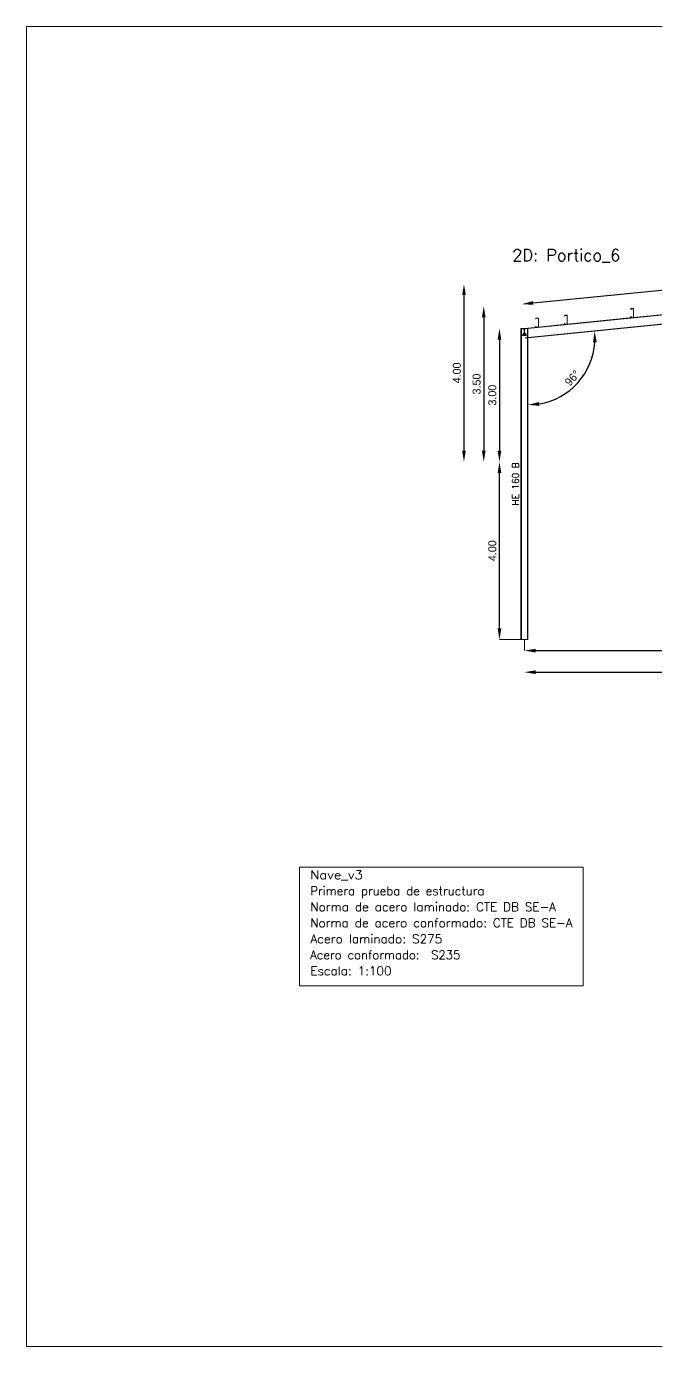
# Model space of a CAD drawing. Header units: millimetres. Extents: x 0 to 149, y -64 to 103.
# Drawn here: x 0 to 14.15, y 25.66 to 55.36 of the extents above; entities that cross this region are included whole.
import ezdxf
from ezdxf.enums import TextEntityAlignment as Align

# ---------------------------------------------------------------- set-up
doc = ezdxf.new("R2010")
doc.units = ezdxf.units.MM
for name, color, linetype, lineweight in [('BARRAS_DE_ACERO', 7, 'Continuous', 9), ('COTAS', 13, 'Continuous', 9), ('RECUAD_LIMITES', 2, 'Continuous', 0), ('REFERENCIA_DE_LAS_BARRAS', 2, 'Continuous', 9), ('TABLAS', 1, 'Continuous', 9), ('TITULOS', 9, 'Continuous', 0)]:
    doc.layers.add(name, color=color, linetype=linetype, lineweight=lineweight)
doc.styles.add('CYPETXT', font='romans__.ttf', dxfattribs={"height": 0.2})
doc.styles.add('RomanS', font='')
doc.styles.get('RomanS').set_extended_font_data('Porsche')
doc.dimstyles.new('100-color', dxfattribs={"dimtxt": 0.18, "dimasz": 0.25, "dimexe": 0, "dimexo": 0.5, "dimgap": 0.07, "dimtad": 1, "dimzin": 4, "dimdsep": 46, "dimtxsty": 'RomanS', "dimcen": 0.1, "dimse1": 1, "dimse2": 1, "dimadec": 0, "dimazin": 0, "dimtfac": 1, "dimtix": 1, "dimtmove": 2, "dimatfit": 3, "dimfxl": 1, "dimtvp": 1.058824, "dimtolj": 1, "dimtzin": 1, "dimarcsym": 0})

# ---------------------------------------------------------------- blocks, each defined once
blk = doc.blocks.new('*D296')
at = {"layer": 'COTAS', "color": 0, "lineweight": -2, "transparency": 16777216}
blk.add_line((11.45, 40.837), (30.75, 40.837), dxfattribs=at)
at = {"layer": 'COTAS', "color": 0, "transparency": 16777216}
for points in [[(11.45, 40.879), (11.45, 40.796), (11.2, 40.837)], [(30.75, 40.879), (30.75, 40.796), (31, 40.837)]]:
    blk.add_solid(points, dxfattribs=at)
at = {"layer": 'Defpoints', "color": 0, "transparency": 16777216}
for p in [(11.2, 41.57), (31, 41.57), (31, 40.837)]:
    blk.add_point(p, dxfattribs=at)
at = {"layer": 'COTAS', "color": 0, "transparency": 16777216, "insert": (21.1, 40.997), "char_height": 0.18, "attachment_point": 5, "style": 'RomanS'}
blk.add_mtext('\\A1;19.80', dxfattribs=at)
blk = doc.blocks.new('*D297')
at = {"layer": 'COTAS', "color": 0, "lineweight": -2, "transparency": 16777216}
blk.add_line((10.638, 41.82), (10.638, 45.32), dxfattribs=at)
at = {"layer": 'COTAS', "color": 0, "transparency": 16777216}
for points in [[(10.597, 45.32), (10.68, 45.32), (10.638, 45.57)], [(10.597, 41.82), (10.68, 41.82), (10.638, 41.57)]]:
    blk.add_solid(points, dxfattribs=at)
at = {"layer": 'Defpoints', "color": 0, "transparency": 16777216}
for p in [(10.638, 45.57), (11.2, 45.57), (11.2, 41.57)]:
    blk.add_point(p, dxfattribs=at)
at = {"layer": 'COTAS', "color": 0, "transparency": 16777216, "insert": (10.478, 43.57), "char_height": 0.18, "attachment_point": 5, "rotation": 90, "style": 'RomanS'}
blk.add_mtext('\\A1;4.00', dxfattribs=at)
blk = doc.blocks.new('*D298')
at = {"layer": 'COTAS', "color": 0, "lineweight": -2, "transparency": 16777216}
blk.add_line((10.638, 48.32), (10.638, 45.82), dxfattribs=at)
at = {"layer": 'COTAS', "color": 0, "transparency": 16777216}
for points in [[(10.597, 48.32), (10.68, 48.32), (10.638, 48.57)], [(10.597, 45.82), (10.68, 45.82), (10.638, 45.57)]]:
    blk.add_solid(points, dxfattribs=at)
at = {"layer": 'Defpoints', "color": 0, "transparency": 16777216}
for p in [(11.2, 48.57), (10.638, 45.57), (11.2, 45.57)]:
    blk.add_point(p, dxfattribs=at)
at = {"layer": 'COTAS', "color": 0, "transparency": 16777216, "insert": (10.478, 47.07), "char_height": 0.18, "attachment_point": 5, "rotation": 90, "style": 'RomanS'}
blk.add_mtext('\\A1;3.00', dxfattribs=at)
blk = doc.blocks.new('*D300')
at = {"layer": 'COTAS', "color": 0, "lineweight": -2, "transparency": 16777216}
blk.add_line((10.285, 48.82), (10.285, 45.82), dxfattribs=at)
at = {"layer": 'COTAS', "color": 0, "transparency": 16777216}
for points in [[(10.243, 48.82), (10.327, 48.82), (10.285, 49.07)], [(10.243, 45.82), (10.327, 45.82), (10.285, 45.57)]]:
    blk.add_solid(points, dxfattribs=at)
at = {"layer": 'Defpoints', "color": 0, "transparency": 16777216}
for p in [(16.15, 49.07), (10.285, 45.57), (16.15, 45.57)]:
    blk.add_point(p, dxfattribs=at)
at = {"layer": 'COTAS', "color": 0, "transparency": 16777216, "insert": (10.125, 47.32), "char_height": 0.18, "attachment_point": 5, "rotation": 90, "style": 'RomanS'}
blk.add_mtext('\\A1;3.50', dxfattribs=at)
blk = doc.blocks.new('*D301')
at = {"layer": 'COTAS', "color": 0, "lineweight": -2, "transparency": 16777216}
blk.add_line((9.84, 49.32), (9.84, 45.82), dxfattribs=at)
at = {"layer": 'COTAS', "color": 0, "transparency": 16777216}
for points in [[(9.799, 49.32), (9.882, 49.32), (9.84, 49.57)], [(9.799, 45.82), (9.882, 45.82), (9.84, 45.57)]]:
    blk.add_solid(points, dxfattribs=at)
at = {"layer": 'Defpoints', "color": 0, "transparency": 16777216}
for p in [(21.1, 49.57), (9.84, 45.57), (21.1, 45.57)]:
    blk.add_point(p, dxfattribs=at)
at = {"layer": 'COTAS', "color": 0, "transparency": 16777216, "insert": (9.68, 47.57), "char_height": 0.18, "attachment_point": 5, "rotation": 90, "style": 'RomanS'}
blk.add_mtext('\\A1;4.00', dxfattribs=at)
blk = doc.blocks.new('*D339')
at = {"layer": 'COTAS', "color": 0, "lineweight": -2, "transparency": 16777216}
blk.add_line((11.45, 41.322), (20.85, 41.322), dxfattribs=at)
at = {"layer": 'COTAS', "color": 0, "transparency": 16777216}
for points in [[(11.45, 41.363), (11.45, 41.28), (11.2, 41.322)], [(20.85, 41.363), (20.85, 41.28), (21.1, 41.322)]]:
    blk.add_solid(points, dxfattribs=at)
at = {"layer": 'Defpoints', "color": 0, "transparency": 16777216}
for p in [(11.2, 41.57), (21.1, 41.57), (21.1, 41.322)]:
    blk.add_point(p, dxfattribs=at)
at = {"layer": 'COTAS', "color": 0, "transparency": 16777216, "insert": (16.15, 41.482), "char_height": 0.18, "attachment_point": 5, "style": 'RomanS'}
blk.add_mtext('\\A1;9.90', dxfattribs=at)
blk = doc.blocks.new('*D340')
at = {"layer": 'COTAS', "color": 0, "lineweight": -2, "transparency": 16777216}
blk.add_line((11.393, 49.143), (20.796, 50.092), dxfattribs=at)
at = {"layer": 'COTAS', "color": 0, "transparency": 16777216}
for points in [[(20.792, 50.134), (20.8, 50.051), (21.045, 50.118)], [(11.389, 49.184), (11.398, 49.101), (11.145, 49.118)]]:
    blk.add_solid(points, dxfattribs=at)
at = {"layer": 'Defpoints', "color": 0, "transparency": 16777216}
for p in [(21.045, 50.118), (21.1, 49.57), (11.2, 48.57)]:
    blk.add_point(p, dxfattribs=at)
at = {"layer": 'COTAS', "color": 0, "transparency": 16777216, "insert": (16.079, 49.777), "char_height": 0.18, "attachment_point": 5, "rotation": 5.7679, "style": 'RomanS'}
blk.add_mtext('\\A1;9.95', dxfattribs=at)
blk = doc.blocks.new('*D540')
at = {"layer": 'COTAS', "color": 0, "lineweight": -2, "transparency": 16777216}
blk.add_arc((11.28, 48.357), 1.507, 279.5174, 356.2505, dxfattribs=at)
at = {"layer": 'COTAS', "color": 0, "transparency": 16777216}
for points in [[(12.742, 48.258), (12.825, 48.259), (12.779, 48.509)], [(11.533, 46.83), (11.526, 46.913), (11.28, 46.851)]]:
    blk.add_solid(points, dxfattribs=at)
at = {"layer": 'Defpoints', "color": 0, "transparency": 16777216}
for p in [(21.04, 49.343), (11.28, 48.357), (11.28, 48.357), (12.077, 47.078), (11.28, 41.57)]:
    blk.add_point(p, dxfattribs=at)
at = {"layer": 'COTAS', "color": 0, "transparency": 16777216, "insert": (12.279, 47.454), "char_height": 0.18, "attachment_point": 5, "rotation": 47.8839, "style": 'RomanS'}
blk.add_mtext('\\A1;96°', dxfattribs=at)

msp = doc.modelspace()

# ---------------------------------------------------------------- linework, layer by layer
at = {"layer": 'BARRAS_DE_ACERO'}
for p, q in [((21.04, 49.343), (11.28, 48.357)), ((16.148, 49.061), (11.28, 48.569)), ((13.596, 49.015), (13.595, 49.014)), ((13.595, 49.014), (13.595, 49.012)), ((13.595, 49.012), (13.595, 48.997)), ((13.597, 49.016), (13.596, 49.015)), ((13.599, 49.017), (13.597, 49.016)), ((13.597, 49.014), (13.597, 49.013)), ((13.597, 49.013), (13.597, 49.012)), ((13.597, 49.012), (13.597, 48.997)), ((13.65, 49.017), (13.599, 49.017)), ((13.652, 49.016), (13.65, 49.017)), ((13.651, 49.014), (13.652, 49.014)), ((13.652, 49.016), (13.653, 49.015)), ((13.652, 49.014), (13.652, 49.013)), ((13.653, 49.012), (13.652, 49.013)), ((13.654, 49.014), (13.653, 49.015)), ((13.653, 49.012), (13.653, 48.821)), ((13.655, 49.012), (13.654, 49.014)), ((13.655, 48.821), (13.655, 49.012)), ((11.456, 48.799), (11.455, 48.798)), ((11.455, 48.78), (11.457, 48.78)), ((11.458, 48.8), (11.456, 48.799)), ((11.457, 48.797), (11.458, 48.798)), ((11.457, 48.796), (11.457, 48.797)), ((11.457, 48.78), (11.457, 48.796)), ((11.458, 48.8), (11.46, 48.8)), ((11.459, 48.798), (11.458, 48.798)), ((11.46, 48.798), (11.459, 48.798)), ((11.511, 48.8), (11.46, 48.8)), ((11.511, 48.798), (11.46, 48.798)), ((11.512, 48.8), (11.511, 48.8)), ((11.512, 48.8), (11.514, 48.799)), ((11.514, 48.799), (11.515, 48.798)), ((11.515, 48.798), (11.515, 48.796)), ((11.515, 48.796), (11.515, 48.605)), ((12.102, 48.861), (12.102, 48.863)), ((12.102, 48.846), (12.102, 48.861)), ((12.102, 48.846), (12.104, 48.846)), ((12.104, 48.862), (12.105, 48.863)), ((12.104, 48.862), (12.104, 48.861)), ((12.104, 48.846), (12.104, 48.861)), ((12.106, 48.864), (12.105, 48.863)), ((12.107, 48.864), (12.106, 48.864)), ((12.107, 48.864), (12.158, 48.864)), ((12.159, 48.865), (12.158, 48.866)), ((12.158, 48.864), (12.159, 48.864)), ((12.159, 48.865), (12.161, 48.865)), ((12.159, 48.863), (12.159, 48.864)), ((12.16, 48.862), (12.159, 48.863)), ((12.16, 48.862), (12.16, 48.861)), ((12.16, 48.861), (12.16, 48.67)), ((12.161, 48.667), (13.638, 48.817)), ((13.597, 48.997), (13.595, 48.997)), ((13.595, 48.837), (13.597, 48.837)), ((13.595, 48.821), (13.595, 48.837)), ((13.595, 48.821), (13.595, 48.819)), ((13.596, 48.818), (13.595, 48.819)), ((13.597, 48.817), (13.596, 48.818)), ((13.597, 48.821), (13.597, 48.837)), ((13.597, 48.819), (13.598, 48.819)), ((13.597, 48.817), (13.599, 48.817)), ((13.599, 48.819), (13.598, 48.819)), ((13.65, 48.819), (13.599, 48.819)), ((13.638, 48.817), (13.599, 48.817)), ((13.638, 48.817), (13.65, 48.817)), ((13.651, 48.819), (13.65, 48.819)), ((13.652, 48.817), (13.65, 48.817)), ((13.651, 48.819), (13.652, 48.819)), ((13.652, 48.82), (13.653, 48.821)), ((13.652, 48.82), (13.652, 48.819)), ((13.653, 48.818), (13.652, 48.817)), ((13.653, 48.818), (15.13, 48.967)), ((13.654, 48.819), (13.653, 48.818)), ((13.653, 48.818), (13.653, 48.818)), ((13.655, 48.821), (13.654, 48.819)), ((11.133, 48.57), (11.12, 48.57)), ((11.12, 48.57), (11.12, 41.57)), ((11.133, 41.57), (11.133, 48.57)), ((11.164, 48.57), (11.159, 48.57)), ((11.197, 48.563), (11.159, 48.563)), ((11.159, 48.418), (11.159, 48.41)), ((11.197, 48.418), (11.159, 48.418)), ((11.164, 48.563), (11.198, 48.563)), ((11.164, 48.437), (11.197, 48.437)), ((11.164, 48.43), (11.164, 48.437)), ((11.164, 48.43), (11.197, 48.43)), ((11.2, 48.57), (11.168, 48.57)), ((11.168, 48.457), (11.197, 48.457)), ((11.168, 48.45), (11.168, 48.457)), ((11.168, 48.45), (11.197, 48.45)), ((11.197, 48.457), (11.197, 48.563)), ((11.198, 48.457), (11.197, 48.457)), ((11.197, 48.45), (11.197, 48.437)), ((11.198, 48.45), (11.197, 48.45)), ((11.198, 48.437), (11.197, 48.437)), ((11.197, 48.43), (11.197, 48.418)), ((11.197, 48.43), (11.203, 48.43)), ((11.198, 48.457), (11.198, 48.564)), ((11.198, 48.551), (11.198, 48.563)), ((11.198, 48.551), (11.198, 48.457)), ((11.198, 48.457), (11.198, 48.457)), ((11.2, 48.57), (11.498, 48.6)), ((11.232, 48.57), (11.2, 48.57)), ((11.229, 48.564), (11.202, 48.564)), ((11.202, 48.457), (11.202, 48.564)), ((11.202, 48.563), (11.202, 48.561)), ((11.202, 48.563), (11.202, 48.563)), ((11.202, 48.563), (11.202, 48.563)), ((11.202, 48.457), (11.202, 48.457)), ((11.202, 48.437), (11.202, 48.45)), ((11.202, 48.45), (11.203, 48.45)), ((11.202, 48.437), (11.203, 48.437)), ((11.203, 48.563), (11.218, 48.563)), ((11.218, 48.563), (11.203, 48.561)), ((11.203, 48.561), (11.203, 48.563)), ((11.203, 48.561), (11.203, 48.561)), ((11.203, 48.561), (11.203, 48.457)), ((11.232, 48.457), (11.203, 48.457)), ((11.203, 48.437), (11.203, 48.45)), ((11.203, 48.45), (11.232, 48.45)), ((11.236, 48.437), (11.203, 48.437)), ((11.203, 48.43), (11.236, 48.43)), ((11.203, 48.418), (11.203, 48.43)), ((11.241, 48.418), (11.203, 48.418)), ((11.204, 48.563), (11.235, 48.563)), ((11.237, 48.563), (11.218, 48.563)), ((11.232, 48.57), (11.236, 48.57)), ((11.232, 48.57), (11.232, 48.564)), ((11.232, 48.45), (11.232, 48.457)), ((11.235, 48.563), (11.236, 48.563)), ((11.236, 48.565), (11.236, 48.57)), ((11.236, 48.565), (11.236, 48.563)), ((11.236, 48.437), (11.236, 48.43)), ((11.241, 48.563), (11.237, 48.563)), ((11.241, 48.418), (11.241, 48.41)), ((11.267, 48.365), (11.267, 48.568)), ((11.455, 48.605), (11.455, 48.603)), ((11.457, 48.62), (11.457, 48.605)), ((11.457, 48.604), (11.457, 48.605)), ((11.458, 48.603), (11.457, 48.604)), ((11.458, 48.603), (11.459, 48.603)), ((11.458, 48.601), (11.46, 48.6)), ((11.459, 48.603), (11.46, 48.602)), ((11.511, 48.602), (11.46, 48.602)), ((11.498, 48.6), (11.46, 48.6)), ((11.498, 48.6), (11.511, 48.6)), ((11.512, 48.603), (11.511, 48.602)), ((11.511, 48.6), (11.512, 48.601)), ((11.512, 48.603), (11.513, 48.604)), ((11.512, 48.603), (11.512, 48.603)), ((11.514, 48.602), (11.512, 48.601)), ((11.514, 48.602), (11.515, 48.603)), ((11.515, 48.605), (11.515, 48.603)), ((12.104, 48.686), (12.102, 48.686)), ((12.102, 48.67), (12.102, 48.686)), ((12.102, 48.67), (12.102, 48.669)), ((12.102, 48.669), (12.103, 48.667)), ((12.103, 48.667), (12.105, 48.666)), ((12.104, 48.686), (12.104, 48.67)), ((12.104, 48.67), (12.104, 48.669)), ((12.107, 48.666), (12.105, 48.666)), ((12.106, 48.668), (12.107, 48.668)), ((12.107, 48.668), (12.158, 48.668)), ((12.107, 48.666), (12.146, 48.666)), ((12.146, 48.666), (12.158, 48.666)), ((12.158, 48.668), (12.159, 48.668)), ((12.159, 48.666), (12.158, 48.666)), ((12.159, 48.668), (12.159, 48.669)), ((12.159, 48.669), (12.16, 48.669)), ((12.161, 48.667), (12.159, 48.666)), ((12.16, 48.669), (12.16, 48.67)), ((12.162, 48.669), (12.161, 48.667)), ((12.161, 48.667), (12.161, 48.667)), ((11.241, 48.41), (11.159, 48.41)), ((11.221, 48.361), (11.267, 48.365)), ((11.221, 48.361), (11.222, 48.351)), ((11.267, 48.356), (11.222, 48.351)), ((11.267, 48.365), (11.267, 48.356)), ((11.267, 41.57), (11.267, 48.356)), ((11.28, 48.357), (11.28, 48.367)), ((11.28, 41.57), (11.28, 48.357)), ((11.12, 41.57), (11.133, 41.57)), ((11.267, 41.57), (11.133, 41.57)), ((11.28, 41.57), (11.267, 41.57))]:
    msp.add_line(p, q, dxfattribs=at)
for points in [[(21.04, 49.343), (21.04, 49.352), (11.28, 48.367)], [(13.597, 49.014), (13.598, 49.014), (13.599, 49.015)], [(13.651, 49.014), (13.65, 49.015), (13.599, 49.015)], [(11.455, 48.798), (11.455, 48.796), (11.455, 48.78)], [(11.513, 48.604), (11.513, 48.605), (11.513, 48.796), (11.513, 48.797), (11.512, 48.798), (11.512, 48.798), (11.511, 48.798)], [(12.158, 48.866), (12.107, 48.866), (12.105, 48.865), (12.103, 48.865), (12.102, 48.863)], [(12.162, 48.861), (12.162, 48.863), (12.161, 48.865)], [(12.162, 48.669), (12.162, 48.67), (12.162, 48.861)], [(13.597, 48.819), (13.597, 48.82), (13.597, 48.821)], [(11.159, 48.563), (11.159, 48.57), (11.133, 48.57)], [(11.168, 48.57), (11.164, 48.57), (11.164, 48.563)], [(11.168, 48.57), (11.168, 48.564), (11.198, 48.564)], [(11.202, 48.45), (11.198, 48.45), (11.198, 48.437)], [(11.204, 48.563), (11.203, 48.563), (11.202, 48.563)], [(11.203, 48.457), (11.202, 48.457), (11.202, 48.561)], [(11.229, 48.564), (11.232, 48.564), (11.232, 48.564)], [(11.241, 48.565), (11.241, 48.57), (11.236, 48.57)], [(11.267, 48.568), (11.241, 48.565), (11.241, 48.563)], [(11.28, 48.57), (11.267, 48.57), (11.267, 48.568)], [(11.28, 48.367), (11.28, 48.569), (11.28, 48.57)], [(11.455, 48.605), (11.455, 48.62), (11.457, 48.62)], [(11.458, 48.601), (11.456, 48.602), (11.455, 48.603)], [(12.146, 48.666), (11.514, 48.602), (11.514, 48.602)], [(12.106, 48.668), (12.105, 48.669), (12.104, 48.669)]]:
    msp.add_lwpolyline(points, dxfattribs=at)
at = {"layer": 'COTAS'}
for p, q in [((11.2, 41.57), (10.638, 41.57)), ((11.2, 41.322), (11.2, 41.57))]:
    msp.add_line(p, q, dxfattribs=at)
at = {"layer": 'RECUAD_LIMITES'}
msp.add_lwpolyline([(0, 25.665), (42, 25.665), (42, 55.365), (0, 55.365), (0, 25.665)], close=True, dxfattribs=at)
at = {"layer": 'TABLAS'}
msp.add_lwpolyline([(6.144, 33.783), (12.522, 33.783), (12.522, 36.453), (6.144, 36.453), (6.144, 33.783)], close=True, dxfattribs=at)

# ---------------------------------------------------------------- texts
at = {"layer": 'REFERENCIA_DE_LAS_BARRAS', "style": 'CYPETXT', "width": 0.776302}
msp.add_text('HE 160 B', height=0.1533, rotation=90, dxfattribs=at).set_placement((11.076, 44.587), (11.076, 45.554), align=Align.FIT)
at = {"layer": 'TABLAS', "style": 'CYPETXT'}
for s, width, p, p2 in [('Nave_v3', 0.901739, (6.384, 36.178), (7.566, 36.178)), ('Primera prueba de estructura', 0.829206, (6.384, 35.818), (10.302, 35.818)), ('Norma de acero laminado: CTE DB SE-A', 0.827221, (6.384, 35.458), (11.91, 35.458)), ('Norma de acero conformado: CTE DB SE-A', 0.828138, (6.384, 35.098), (12.282, 35.098)), ('Acero laminado: S275', 0.855931, (6.384, 34.738), (9.351, 34.738)), ('Acero conformado:  S235 ', 0.813274, (6.384, 34.378), (9.891, 34.378)), ('Escala: 1:100', 0.854937, (6.384, 34.018), (8.211, 34.018))]:
    msp.add_text(s, height=0.2, dxfattribs=dict(at, width=width)).set_placement(p, p2, align=Align.FIT)
at = {"layer": 'TITULOS', "style": 'CYPETXT', "width": 0.831586}
msp.add_text('2D: Portico_6', height=0.26667, dxfattribs=at).set_placement((10.925, 50.084), (13.357, 50.084), align=Align.FIT)

# ---------------------------------------------------------------- dimensions: what is measured, and where the dimension line sits
at = {"layer": 'COTAS'}
dim = msp.add_aligned_dim(p1=(11.2, 48.57), p2=(21.1, 49.57), distance=0.55, dimstyle='100-color', dxfattribs=at)
dim.commit()
dim.dimension.update_dxf_attribs({"geometry": '*D340', "text_midpoint": (16.079, 49.777)})
for base, p1, p2, picture, middle in [((9.84, 45.57), (21.1, 49.57), (21.1, 45.57), '*D301', (9.68, 47.57)), ((10.285, 45.57), (16.15, 49.07), (16.15, 45.57), '*D300', (10.125, 47.32)), ((10.638, 45.57), (11.2, 48.57), (11.2, 45.57), '*D298', (10.478, 47.07)), ((10.638, 45.57), (11.2, 41.57), (11.2, 45.57), '*D297', (10.478, 43.57))]:
    dim = msp.add_linear_dim(base=base, p1=p1, p2=p2, angle=90, dimstyle='100-color', dxfattribs=at)
    dim.commit()
    dim.dimension.update_dxf_attribs({"geometry": picture, "text_midpoint": middle})
dim = msp.add_angular_dim_2l(base=(12.077, 47.078), line1=((21.04, 49.343), (11.28, 48.357)), line2=((11.28, 41.57), (11.28, 48.357)), dimstyle='100-color', dxfattribs=at)
dim.commit()
dim.dimension.update_dxf_attribs({"geometry": '*D540', "text_midpoint": (12.279, 47.454)})
for base, p2, picture, middle in [((21.1, 41.322), (21.1, 41.57), '*D339', (16.15, 41.482)), ((31, 40.837), (31, 41.57), '*D296', (21.1, 40.997))]:
    dim = msp.add_linear_dim(base=base, p1=(11.2, 41.57), p2=p2, dimstyle='100-color', dxfattribs=at)
    dim.commit()
    dim.dimension.update_dxf_attribs({"geometry": picture, "text_midpoint": middle})

doc.saveas('drawing.dxf')
